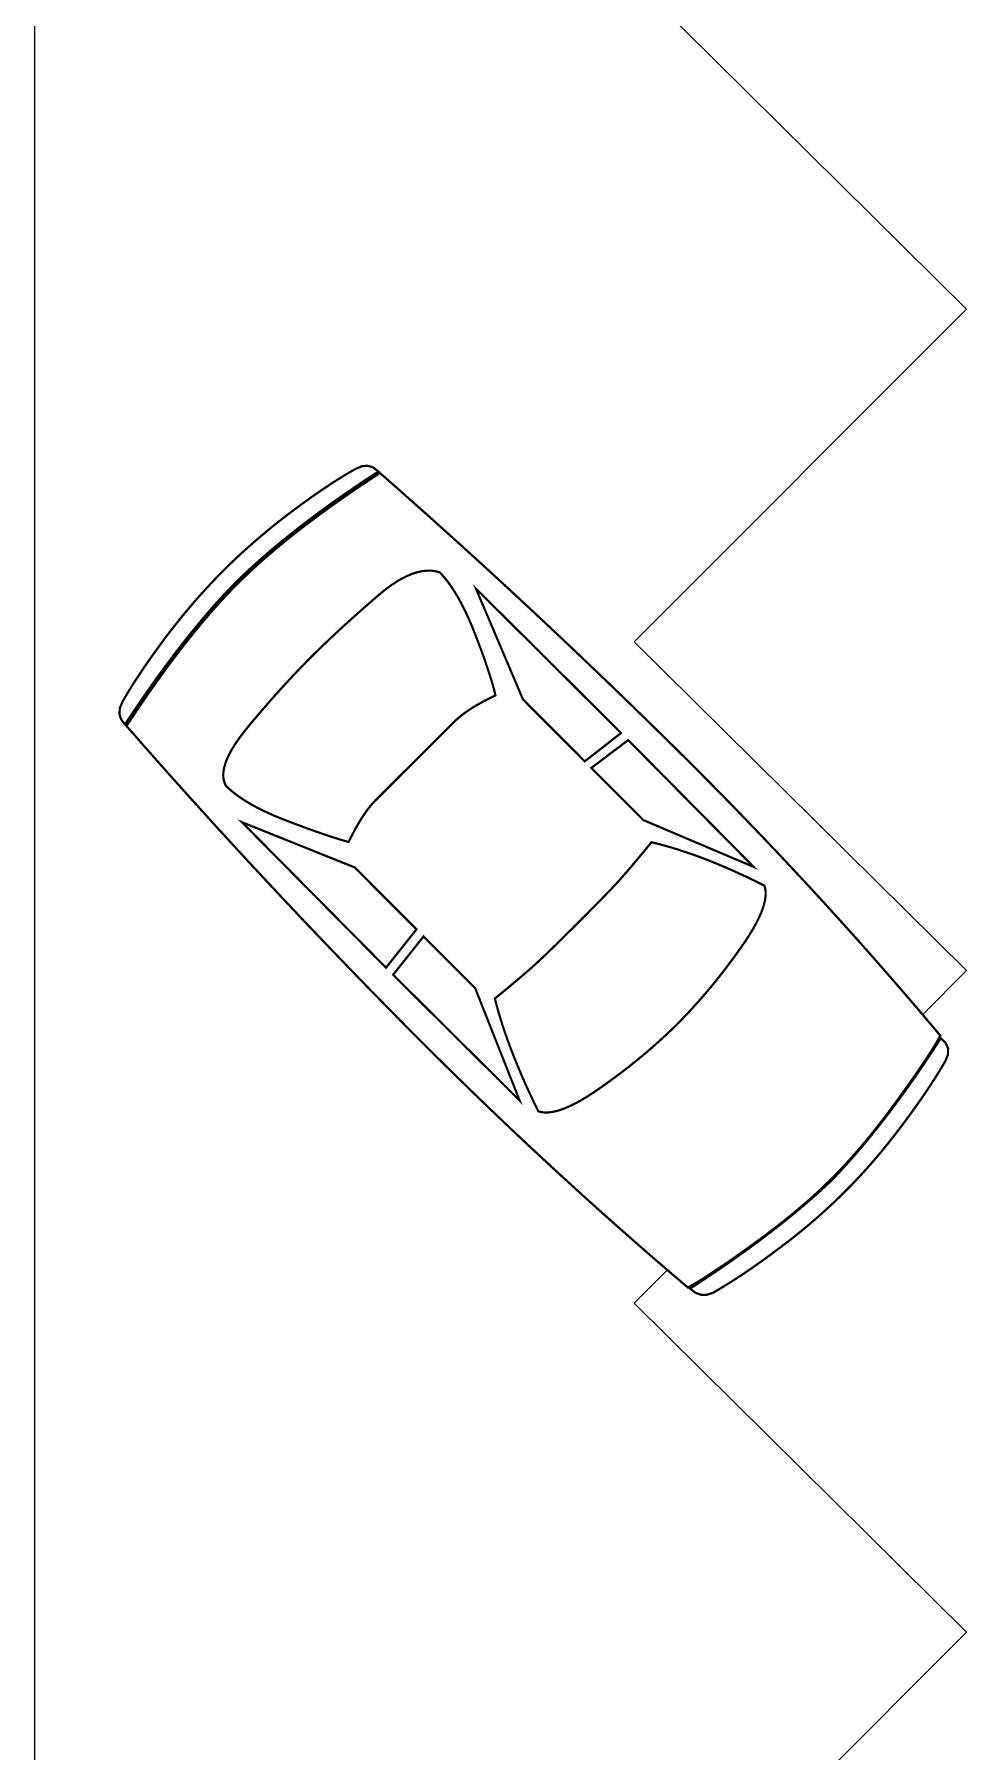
# Model space of a CAD drawing. Extents: x 346 to 515, y 162 to 297.
# Drawn here: x 364.22 to 368.92, y 212.23 to 220.88 of the extents above; entities that cross this region are included whole.
import ezdxf

# ---------------------------------------------------------------- set-up
doc = ezdxf.new("R2010")
doc.units = 0
doc.header["$LTSCALE"] = 35
for name, color, linetype in [('CAMADA_1', 7, 'CONTINUOUS'), ('LOCAÇÃO', 7, 'CONTINUOUS'), ('LPISO', 234, 'CONTINUOUS')]:
    doc.layers.add(name, color=color, linetype=linetype)

msp = doc.modelspace()

# ---------------------------------------------------------------- linework, layer by layer
at = {"layer": 'CAMADA_1', "color": 1, "linetype": 'Continuous', "const_width": 0.01109}
for points in [[(365.17547, 218.18176), (365.19358, 218.19968), (365.21191, 218.21749), (365.23046, 218.23519), (365.24922, 218.25279), (365.2682, 218.27029), (365.28739, 218.2877), (365.30681, 218.305), (365.32643, 218.32222), (365.34628, 218.33934), (365.36634, 218.35637), (365.38663, 218.37332), (365.40712, 218.39018), (365.42784, 218.40696), (365.44877, 218.42365), (365.46992, 218.44027), (365.49128, 218.45681), (365.51287, 218.47327), (365.53758, 218.49163), (365.56185, 218.50944), (365.58569, 218.52672), (365.6091, 218.54346), (365.63209, 218.55966), (365.65467, 218.57532), (365.67682, 218.59043), (365.69857, 218.605), (365.71992, 218.61903), (365.74086, 218.6325), (365.76141, 218.64543), (365.78157, 218.65781), (365.80134, 218.66963), (365.82073, 218.6809), (365.83974, 218.69161), (365.87081, 218.70498), (365.90007, 218.70724), (365.92769, 218.69839), (365.95383, 218.67844), (365.92976, 218.66272), (365.90593, 218.64701), (365.88233, 218.63132), (365.85896, 218.61565), (365.83583, 218.59998), (365.81293, 218.58434), (365.79026, 218.5687), (365.76784, 218.55309), (365.74565, 218.53749), (365.72369, 218.5219), (365.70197, 218.50632), (365.68049, 218.49076), (365.65924, 218.47521), (365.63823, 218.45968), (365.61746, 218.44415), (365.59693, 218.42864), (365.57663, 218.41314), (365.55657, 218.39766), (365.53675, 218.38219), (365.51716, 218.36672), (365.49782, 218.35127), (365.47871, 218.33583), (365.45984, 218.3204), (365.44121, 218.30499), (365.42282, 218.28958), (365.40467, 218.27418), (365.38676, 218.25879), (365.36909, 218.24341), (365.35166, 218.22805), (365.33447, 218.21269), (365.31752, 218.19734), (365.30082, 218.182), (365.28435, 218.16667), (365.26812, 218.15135), (365.25214, 218.13603), (365.2364, 218.12072), (365.2364, 218.12072), (365.2212, 218.10515), (365.20599, 218.08933), (365.19076, 218.07326), (365.17552, 218.05694), (365.16025, 218.04037), (365.14497, 218.02354), (365.12967, 218.00647), (365.11436, 217.98915), (365.09902, 217.97159), (365.08366, 217.95377), (365.06828, 217.9357), (365.05289, 217.91739), (365.03747, 217.89882), (365.02203, 217.88001), (365.00657, 217.86095), (364.99109, 217.84164), (364.97559, 217.82208), (364.96007, 217.80227), (364.94452, 217.78222), (364.92895, 217.76192), (364.91336, 217.74137), (364.89774, 217.72057), (364.8821, 217.69953), (364.86644, 217.67823), (364.85075, 217.65669), (364.83504, 217.63491), (364.8193, 217.61287), (364.80354, 217.59059), (364.78775, 217.56806), (364.77193, 217.54529), (364.75609, 217.52227), (364.74022, 217.499), (364.72433, 217.47549), (364.7084, 217.45173), (364.69245, 217.42772), (364.67647, 217.40347), (364.67647, 217.40347), (364.65671, 217.42978), (364.64821, 217.45772), (364.65083, 217.48728), (364.66439, 217.51846), (364.67546, 217.53778), (364.68705, 217.55742), (364.69914, 217.5774), (364.71174, 217.59772), (364.72485, 217.61839), (364.73845, 217.6394), (364.75256, 217.66076), (364.76717, 217.68248), (364.78228, 217.70457), (364.79789, 217.72702), (364.814, 217.74984), (364.83059, 217.77304), (364.84768, 217.79661), (364.86527, 217.82058), (364.88334, 217.84493), (364.8997, 217.86633), (364.91615, 217.88754), (364.9327, 217.90855), (364.94935, 217.92936), (364.96609, 217.94997), (364.98293, 217.97038), (364.99988, 217.99059), (365.01693, 218.01061), (365.03409, 218.03042), (365.05136, 218.05003), (365.06874, 218.06945), (365.08623, 218.08867), (365.10384, 218.10769), (365.12157, 218.1265), (365.13941, 218.14512), (365.15738, 218.16354), (365.17547, 218.18176)], [(365.24423, 218.11288), (365.25884, 218.12734), (365.27375, 218.14186), (365.28897, 218.15645), (365.30449, 218.17109), (365.32031, 218.18579), (365.33644, 218.20055), (365.35287, 218.21537), (365.36959, 218.23025), (365.38663, 218.2452), (365.40397, 218.26019), (365.42161, 218.27525), (365.43956, 218.29037), (365.45781, 218.30555), (365.47636, 218.32078), (365.49522, 218.33608), (365.51438, 218.35143), (365.53385, 218.36684), (365.55362, 218.38231), (365.57369, 218.39784), (365.59407, 218.41342), (365.61476, 218.42906), (365.63575, 218.44477), (365.65704, 218.46053), (365.67864, 218.47634), (365.70054, 218.49222), (365.72276, 218.50815), (365.74527, 218.52414), (365.76809, 218.54018), (365.79121, 218.55629), (365.81465, 218.57244), (365.83838, 218.58866), (365.86243, 218.60493), (365.88678, 218.62126), (365.91144, 218.63765), (365.9364, 218.65409), (365.96167, 218.67059), (365.96167, 218.67059), (365.97975, 218.65475), (365.99784, 218.63888), (366.01592, 218.62299), (366.03402, 218.60707), (366.05211, 218.59112), (366.0702, 218.57514), (366.0883, 218.55914), (366.1064, 218.54311), (366.12451, 218.52706), (366.14261, 218.51098), (366.16072, 218.49486), (366.17883, 218.47873), (366.19694, 218.46257), (366.21506, 218.44637), (366.23317, 218.43015), (366.25129, 218.41391), (366.26941, 218.39764), (366.28754, 218.38134), (366.30566, 218.36502), (366.32379, 218.34867), (366.34192, 218.33229), (366.36005, 218.31589), (366.37819, 218.29945), (366.39632, 218.283), (366.41446, 218.26651), (366.4326, 218.25), (366.45075, 218.23346), (366.46889, 218.2169), (366.48704, 218.20031), (366.50519, 218.18369), (366.52334, 218.16704), (366.54149, 218.15037), (366.55965, 218.13367), (366.57781, 218.11695), (366.59597, 218.1002), (366.61413, 218.08342), (366.6323, 218.06662), (366.65046, 218.04978), (366.66863, 218.03292), (366.6868, 218.01604), (366.70497, 217.99913), (366.72315, 217.98219), (366.74132, 217.96523), (366.7595, 217.94824), (366.77768, 217.93122), (366.79586, 217.91418), (366.81405, 217.89711), (366.83223, 217.88001), (366.85042, 217.86289), (366.86861, 217.84574), (366.8868, 217.82856), (366.905, 217.81136), (366.92319, 217.79413), (366.94139, 217.77688), (366.95959, 217.7596), (366.97779, 217.74229), (366.99599, 217.72496), (367.0142, 217.70759), (367.03241, 217.69021), (367.05062, 217.6728), (367.06882, 217.65535), (367.08704, 217.63789), (367.10525, 217.6204), (367.12347, 217.60288), (367.14169, 217.58533), (367.1599, 217.56776), (367.17813, 217.55016), (367.19635, 217.53254), (367.21457, 217.51489), (367.2328, 217.49721), (367.25103, 217.47951), (367.26926, 217.46178), (367.28749, 217.44403), (367.30572, 217.42625), (367.32396, 217.40844), (367.34219, 217.39061), (367.36043, 217.37274), (367.37867, 217.35486), (367.39691, 217.33695), (367.41516, 217.31901), (367.41516, 217.31901), (367.43294, 217.30149), (367.4507, 217.28396), (367.46844, 217.26641), (367.48614, 217.24885), (367.50382, 217.23127), (367.52148, 217.21368), (367.5391, 217.19608), (367.5567, 217.17846), (367.57428, 217.16083), (367.59183, 217.14318), (367.60935, 217.12552), (367.62684, 217.10785), (367.64431, 217.09016), (367.66175, 217.07246), (367.67917, 217.05474), (367.69656, 217.03701), (367.71393, 217.01926), (367.73126, 217.0015), (367.74857, 216.98373), (367.76586, 216.96594), (367.78312, 216.94814), (367.80035, 216.93033), (367.81756, 216.9125), (367.83474, 216.89466), (367.85189, 216.8768), (367.86902, 216.85892), (367.88612, 216.84104), (367.9032, 216.82314), (367.92024, 216.80522), (367.93727, 216.78729), (367.95426, 216.76935), (367.97123, 216.75139), (367.98818, 216.73342), (368.0051, 216.71543), (368.02199, 216.69743), (368.03886, 216.67942), (368.0557, 216.66139), (368.07251, 216.64334), (368.0893, 216.62529), (368.10606, 216.60721), (368.12279, 216.58913), (368.13951, 216.57103), (368.15619, 216.55291), (368.17285, 216.53478), (368.18948, 216.51664), (368.20608, 216.49848), (368.22266, 216.48031), (368.23922, 216.46212), (368.25574, 216.44392), (368.27224, 216.4257), (368.28872, 216.40747), (368.30517, 216.38923), (368.32159, 216.37097), (368.33799, 216.35269), (368.35436, 216.33441), (368.37071, 216.3161), (368.38703, 216.29778), (368.40332, 216.27945), (368.41959, 216.26111), (368.43583, 216.24275), (368.45205, 216.22437), (368.46824, 216.20598), (368.4844, 216.18757), (368.50054, 216.16916), (368.51666, 216.15072), (368.53274, 216.13227), (368.5488, 216.11381), (368.56484, 216.09533), (368.58085, 216.07684), (368.59683, 216.05833), (368.61279, 216.03981), (368.62872, 216.02127), (368.64463, 216.00272), (368.66051, 215.98416), (368.67636, 215.96558), (368.69219, 215.94698), (368.708, 215.92837), (368.72377, 215.90975), (368.73953, 215.89111), (368.75525, 215.87246), (368.77095, 215.85379), (368.78663, 215.8351), (368.78663, 215.8351), (368.77914, 215.82129), (368.77063, 215.80632), (368.7611, 215.7902), (368.75055, 215.77292), (368.739, 215.7545), (368.72644, 215.73493), (368.71287, 215.71422), (368.6983, 215.69236), (368.68274, 215.66938), (368.66618, 215.64526), (368.64863, 215.62001), (368.63008, 215.59363), (368.61055, 215.56614), (368.59004, 215.53752), (368.56855, 215.50778), (368.55195, 215.48509), (368.53537, 215.4627), (368.51881, 215.44064), (368.50227, 215.41888), (368.48575, 215.39744), (368.46924, 215.37632), (368.45273, 215.3555), (368.43624, 215.335), (368.41976, 215.31482), (368.40328, 215.29494), (368.38679, 215.27539), (368.37031, 215.25614), (368.35382, 215.23721), (368.33732, 215.21859), (368.32081, 215.20029), (368.30429, 215.1823), (368.28775, 215.16462), (368.2712, 215.14725), (368.25463, 215.1302), (368.23803, 215.11347), (368.22126, 215.0969), (368.20418, 215.08036), (368.18679, 215.06384), (368.16909, 215.04735), (368.15107, 215.03087), (368.13275, 215.0144), (368.11412, 214.99795), (368.09517, 214.98152), (368.07592, 214.96509), (368.05636, 214.94868), (368.0365, 214.93227), (368.01632, 214.91587), (367.99584, 214.89946), (367.97506, 214.88306), (367.95397, 214.86666), (367.93258, 214.85026), (367.91088, 214.83385), (367.88888, 214.81743), (367.86658, 214.801), (367.84398, 214.78457), (367.81437, 214.76329), (367.78584, 214.74297), (367.75842, 214.7236), (367.73208, 214.70518), (367.70683, 214.68771), (367.68268, 214.67119), (367.65962, 214.65562), (367.63766, 214.64101), (367.61679, 214.62735), (367.59701, 214.61464), (367.57832, 214.60288), (367.56072, 214.59207), (367.54422, 214.58221), (367.52881, 214.57331), (367.5145, 214.56535), (367.5145, 214.56535), (367.49591, 214.58113), (367.47733, 214.59693), (367.45877, 214.61275), (367.44022, 214.6286), (367.42169, 214.64447), (367.40317, 214.66037), (367.38466, 214.67629), (367.36617, 214.69224), (367.34769, 214.70821), (367.32923, 214.72421), (367.31077, 214.74023), (367.29234, 214.75628), (367.27391, 214.77235), (367.2555, 214.78845), (367.23711, 214.80457), (367.21873, 214.82071), (367.20036, 214.83688), (367.182, 214.85308), (367.16366, 214.8693), (367.14533, 214.88555), (367.12702, 214.90182), (367.10872, 214.91812), (367.09043, 214.93443), (367.07216, 214.95078), (367.0539, 214.96715), (367.03565, 214.98354), (367.01742, 214.99996), (366.9992, 215.01641), (366.981, 215.03288), (366.9628, 215.04937), (366.94463, 215.06589), (366.92646, 215.08244), (366.90831, 215.099), (366.89017, 215.1156), (366.87205, 215.13222), (366.85393, 215.14886), (366.83584, 215.16553), (366.81775, 215.18222), (366.79968, 215.19894), (366.78162, 215.21568), (366.76358, 215.23245), (366.74554, 215.24924), (366.72753, 215.26606), (366.70952, 215.2829), (366.69153, 215.29977), (366.67355, 215.31667), (366.65558, 215.33358), (366.63763, 215.35052), (366.61969, 215.36749), (366.60176, 215.38448), (366.58385, 215.4015), (366.56595, 215.41854), (366.54806, 215.4356), (366.53018, 215.45269), (366.51232, 215.46981), (366.49448, 215.48695), (366.47664, 215.50412), (366.45882, 215.52131), (366.44101, 215.53852), (366.42321, 215.55576), (366.40543, 215.57303), (366.38765, 215.59032), (366.3699, 215.60763), (366.35215, 215.62497), (366.33442, 215.64234), (366.3167, 215.65973), (366.29899, 215.67714), (366.2813, 215.69458), (366.26362, 215.71205), (366.24595, 215.72953), (366.22829, 215.74705), (366.21065, 215.76459), (366.19302, 215.78215), (366.1754, 215.79974), (366.15779, 215.81735), (366.1402, 215.83499), (366.12262, 215.85265), (366.10505, 215.87034), (366.0875, 215.88805), (366.06995, 215.90579), (366.05243, 215.92355), (366.03491, 215.94134), (366.03491, 215.94134), (366.01697, 215.95959), (365.99906, 215.97783), (365.98118, 215.99607), (365.96332, 216.01431), (365.94549, 216.03255), (365.92768, 216.05078), (365.9099, 216.06901), (365.89215, 216.08725), (365.87442, 216.10548), (365.85672, 216.12371), (365.83905, 216.14194), (365.8214, 216.16016), (365.80378, 216.17839), (365.78618, 216.19661), (365.76862, 216.21483), (365.75107, 216.23305), (365.73356, 216.25127), (365.71607, 216.26948), (365.6986, 216.2877), (365.68117, 216.30591), (365.66376, 216.32412), (365.64637, 216.34233), (365.62902, 216.36054), (365.61169, 216.37874), (365.59438, 216.39695), (365.57711, 216.41515), (365.55986, 216.43335), (365.54264, 216.45155), (365.52544, 216.46975), (365.50827, 216.48794), (365.49113, 216.50614), (365.47401, 216.52433), (365.45692, 216.54252), (365.43986, 216.56071), (365.42282, 216.5789), (365.40581, 216.59708), (365.38883, 216.61527), (365.37187, 216.63345), (365.35494, 216.65163), (365.33804, 216.66981), (365.32117, 216.68799), (365.30432, 216.70617), (365.2875, 216.72434), (365.27071, 216.74251), (365.25394, 216.76068), (365.2372, 216.77885), (365.22049, 216.79702), (365.2038, 216.81519), (365.18715, 216.83335), (365.17051, 216.85151), (365.15391, 216.86967), (365.13733, 216.88783), (365.12078, 216.90599), (365.10426, 216.92415), (365.08777, 216.9423), (365.0713, 216.96045), (365.05486, 216.9786), (365.03845, 216.99675), (365.02206, 217.0149), (365.0057, 217.03305), (364.98937, 217.05119), (364.97307, 217.06934), (364.95679, 217.08747), (364.94054, 217.10562), (364.92432, 217.12375), (364.90813, 217.14189), (364.89196, 217.16002), (364.87582, 217.17816), (364.85971, 217.19629), (364.84362, 217.21442), (364.82757, 217.23255), (364.81154, 217.25067), (364.79554, 217.2688), (364.77957, 217.28692), (364.76362, 217.30504), (364.7477, 217.32316), (364.73181, 217.34128), (364.71595, 217.35939), (364.70011, 217.37751), (364.68431, 217.39562), (364.68431, 217.39562), (364.70099, 217.421), (364.71762, 217.44607), (364.73418, 217.47082), (364.75067, 217.49525), (364.7671, 217.51938), (364.78346, 217.54319), (364.79976, 217.56669), (364.81599, 217.58987), (364.83216, 217.61274), (364.84827, 217.6353), (364.86431, 217.65754), (364.88028, 217.67948), (364.89619, 217.7011), (364.91204, 217.72241), (364.92782, 217.74341), (364.94353, 217.7641), (364.95918, 217.78448), (364.97477, 217.80455), (364.99029, 217.8243), (365.00575, 217.84375), (365.02114, 217.86288), (365.03646, 217.88171), (365.05173, 217.90023), (365.06692, 217.91843), (365.08205, 217.93633), (365.09712, 217.95392), (365.11212, 217.9712), (365.12706, 217.98817), (365.14194, 218.00484), (365.15674, 218.02119), (365.17148, 218.03725), (365.18616, 218.05298), (365.20078, 218.06842), (365.21533, 218.08354), (365.22981, 218.09837), (365.24423, 218.11288)], [(365.6141, 217.74231), (365.59832, 217.72646), (365.58235, 217.71024), (365.56621, 217.69364), (365.54989, 217.67666), (365.53338, 217.6593), (365.5167, 217.64155), (365.49983, 217.62342), (365.48278, 217.6049), (365.46554, 217.58598), (365.44812, 217.56667), (365.4305, 217.54697), (365.41271, 217.52686), (365.39472, 217.50635), (365.37654, 217.48543), (365.35818, 217.4641), (365.33962, 217.44237), (365.32087, 217.42021), (365.30193, 217.39765), (365.27706, 217.36693), (365.25481, 217.33745), (365.23518, 217.3092), (365.21817, 217.28219), (365.2038, 217.25641), (365.19208, 217.23186), (365.18301, 217.20855), (365.17661, 217.18648), (365.17288, 217.16563), (365.17184, 217.14603), (365.17349, 217.12766), (365.17784, 217.11052), (365.18491, 217.09461), (365.18491, 217.09461), (365.19963, 217.08058), (365.21569, 217.06664), (365.23307, 217.05281), (365.25179, 217.03911), (365.27183, 217.02553), (365.2932, 217.01209), (365.31591, 216.99881), (365.33994, 216.98567), (365.36531, 216.97271), (365.392, 216.95993), (365.42003, 216.94733), (365.44938, 216.93493), (365.48006, 216.92273), (365.51093, 216.9109), (365.54083, 216.8996), (365.56976, 216.88884), (365.59771, 216.87861), (365.62468, 216.86891), (365.65065, 216.85975), (365.67561, 216.85113), (365.69957, 216.84306), (365.72252, 216.83553), (365.74444, 216.82855), (365.76533, 216.82212), (365.78519, 216.81625), (365.804, 216.81093), (365.804, 216.81093), (365.81939, 216.84215), (365.83471, 216.87138), (365.84997, 216.89864), (365.86515, 216.92394), (365.88028, 216.9473), (365.89533, 216.96874), (365.91032, 216.98826), (365.92524, 217.00587), (365.9401, 217.0216), (365.95407, 217.03555), (365.9693, 217.05075), (365.98579, 217.06721), (366.00356, 217.08495), (366.02261, 217.10396), (366.04293, 217.12424), (366.06454, 217.14581), (366.08745, 217.16868), (366.11164, 217.19283), (366.13715, 217.21828), (366.16244, 217.24353), (366.18653, 217.26757), (366.2094, 217.2904), (366.23105, 217.31201), (366.25148, 217.3324), (366.27068, 217.35157), (366.28864, 217.3695), (366.30537, 217.38619), (366.32085, 217.40164), (366.33508, 217.41585), (366.33508, 217.41585), (366.35084, 217.43067), (366.36847, 217.44554), (366.38797, 217.46045), (366.40934, 217.47538), (366.43258, 217.49031), (366.4577, 217.50523), (366.48468, 217.52014), (366.51354, 217.535), (366.54426, 217.54981), (366.53954, 217.56919), (366.53417, 217.58952), (366.52816, 217.61081), (366.52153, 217.63305), (366.51428, 217.65624), (366.50642, 217.68038), (366.49795, 217.70547), (366.48888, 217.7315), (366.47922, 217.75847), (366.46898, 217.78637), (366.45816, 217.81521), (366.44677, 217.84499), (366.43482, 217.8757), (366.42232, 217.90605), (366.4097, 217.93515), (366.39695, 217.963), (366.38408, 217.98957), (366.37108, 218.01488), (366.35795, 218.0389), (366.34471, 218.06163), (366.33134, 218.08306), (366.31784, 218.10316), (366.30422, 218.12195), (366.29047, 218.13941), (366.2766, 218.15553), (366.2626, 218.17029), (366.24401, 218.17523), (366.2248, 218.17806), (366.20497, 218.17878), (366.18453, 218.1774), (366.16347, 218.17392), (366.14181, 218.16832), (366.11952, 218.16062), (366.09661, 218.15082), (366.07309, 218.13891), (366.04896, 218.12489), (366.02422, 218.10877), (365.99885, 218.09054), (365.97287, 218.0702), (365.94628, 218.04776), (365.94628, 218.04776), (365.92413, 218.02864), (365.90231, 218.00966), (365.88082, 217.99083), (365.85965, 217.97214), (365.83881, 217.9536), (365.81829, 217.9352), (365.7981, 217.91694), (365.77823, 217.89883), (365.75869, 217.88086), (365.73948, 217.86303), (365.72059, 217.84536), (365.70203, 217.82782), (365.68379, 217.81043), (365.66588, 217.79319), (365.64829, 217.77609), (365.63103, 217.75913), (365.6141, 217.74231)], [(366.68275, 217.52963), (366.99432, 217.21748), (367.17738, 217.36018), (366.44546, 218.08824), (366.68275, 217.52963)], [(367.84576, 216.68532), (367.21306, 217.32443), (367.02738, 217.18435), (367.29021, 216.92103), (367.84576, 216.68532)], [(365.26575, 216.91074), (365.99244, 216.17745), (366.14594, 216.37069), (365.83437, 216.68285), (365.26575, 216.91074)], [(366.95522, 216.39868), (366.92775, 216.37132), (366.90184, 216.34562), (366.87748, 216.32156), (366.85466, 216.29915), (366.83337, 216.27837), (366.81359, 216.2592), (366.79532, 216.24164), (366.77855, 216.22569), (366.76326, 216.21132), (366.74945, 216.19853), (366.73559, 216.18594), (366.72016, 216.17222), (366.70318, 216.15735), (366.68465, 216.14136), (366.66456, 216.12423), (366.64293, 216.10599), (366.61976, 216.08663), (366.59507, 216.06615), (366.56884, 216.04457), (366.54109, 216.02189), (366.54657, 216.00055), (366.55236, 215.97903), (366.55847, 215.95731), (366.5649, 215.93539), (366.57164, 215.91328), (366.5787, 215.89096), (366.58608, 215.86845), (366.59378, 215.84574), (366.60179, 215.82283), (366.61012, 215.79971), (366.61877, 215.77638), (366.62774, 215.75285), (366.63702, 215.7291), (366.64662, 215.70515), (366.65654, 215.68098), (366.66677, 215.65661), (366.67733, 215.63201), (366.6882, 215.6072), (366.69938, 215.58217), (366.71089, 215.55693), (366.72271, 215.53146), (366.73485, 215.50577), (366.74731, 215.47985), (366.76008, 215.45371), (366.77568, 215.44957), (366.79273, 215.44763), (366.81124, 215.44791), (366.83121, 215.45041), (366.85263, 215.45514), (366.87551, 215.46212), (366.89984, 215.47134), (366.92563, 215.48283), (366.95287, 215.49659), (366.98157, 215.51262), (367.01173, 215.53095), (367.04334, 215.55158), (367.07641, 215.57451), (367.09938, 215.59075), (367.12204, 215.60707), (367.1444, 215.62345), (367.16645, 215.6399), (367.1882, 215.65641), (367.20964, 215.67298), (367.23077, 215.68961), (367.25159, 215.7063), (367.2721, 215.72305), (367.2923, 215.73984), (367.31219, 215.75669), (367.33177, 215.77358), (367.35103, 215.79052), (367.36998, 215.8075), (367.38861, 215.82452), (367.40693, 215.84158), (367.42494, 215.85868), (367.44262, 215.87581), (367.45999, 215.89297), (367.45999, 215.89297), (367.47744, 215.91056), (367.49481, 215.92842), (367.51212, 215.94657), (367.52936, 215.965), (367.54653, 215.98371), (367.56362, 216.00271), (367.58066, 216.022), (367.59762, 216.04158), (367.61452, 216.06145), (367.63135, 216.08162), (367.64812, 216.10209), (367.66483, 216.12286), (367.68147, 216.14393), (367.69805, 216.16531), (367.71457, 216.18699), (367.73103, 216.20898), (367.74743, 216.23128), (367.76377, 216.2539), (367.78005, 216.27683), (367.78005, 216.27683), (367.80286, 216.30967), (367.82338, 216.34109), (367.84162, 216.37106), (367.85759, 216.39961), (367.87128, 216.42672), (367.88272, 216.45238), (367.89189, 216.4766), (367.8988, 216.49936), (367.90346, 216.52066), (367.90588, 216.5405), (367.90605, 216.55887), (367.90399, 216.57577), (367.89969, 216.59119), (367.87315, 216.60442), (367.84686, 216.6173), (367.82083, 216.62981), (367.79504, 216.64196), (367.76951, 216.65374), (367.74422, 216.66517), (367.71918, 216.67624), (367.69439, 216.68694), (367.66984, 216.69729), (367.64553, 216.70727), (367.62146, 216.7169), (367.59764, 216.72616), (367.57406, 216.73507), (367.55071, 216.74362), (367.52761, 216.75181), (367.50474, 216.75965), (367.48211, 216.76712), (367.45971, 216.77424), (367.43755, 216.78101), (367.41561, 216.78742), (367.39391, 216.79347), (367.37244, 216.79917), (367.3512, 216.80451), (367.33018, 216.8095), (367.30583, 216.77965), (367.28277, 216.75161), (367.26103, 216.72539), (367.24059, 216.70099), (367.22148, 216.67844), (367.2037, 216.65772), (367.18725, 216.63886), (367.17214, 216.62184), (367.15838, 216.60669), (367.14552, 216.59286), (367.13098, 216.57746), (367.11478, 216.5605), (367.09692, 216.54199), (367.0774, 216.52194), (367.05624, 216.50035), (367.03343, 216.47722), (367.00899, 216.45257), (366.98292, 216.42638), (366.95522, 216.39868)], [(366.44184, 216.07425), (366.18162, 216.33495), (366.02812, 216.14171), (366.66605, 215.50781), (366.44184, 216.07425)], [(368.24238, 215.10911), (368.25784, 215.12539), (368.2733, 215.14188), (368.28874, 215.15857), (368.30416, 215.17548), (368.31957, 215.19259), (368.33496, 215.2099), (368.35033, 215.22743), (368.36569, 215.24516), (368.38103, 215.26309), (368.39636, 215.28122), (368.41167, 215.29956), (368.42696, 215.3181), (368.44224, 215.33684), (368.4575, 215.35579), (368.47275, 215.37493), (368.48798, 215.39428), (368.50319, 215.41382), (368.51839, 215.43356), (368.53357, 215.4535), (368.54874, 215.47364), (368.56389, 215.49396), (368.57902, 215.51449), (368.59414, 215.53521), (368.60925, 215.55613), (368.62433, 215.57724), (368.6394, 215.59854), (368.65446, 215.62004), (368.6695, 215.64173), (368.68452, 215.6636), (368.69952, 215.68567), (368.71452, 215.70793), (368.72949, 215.73038), (368.74445, 215.75301), (368.75939, 215.77583), (368.77432, 215.79884), (368.78923, 215.82204), (368.78923, 215.82204), (368.81371, 215.79781), (368.82577, 215.77082), (368.82542, 215.74091), (368.81265, 215.7079), (368.80142, 215.68874), (368.78973, 215.66921), (368.77756, 215.64931), (368.76492, 215.62905), (368.7518, 215.60843), (368.7382, 215.58745), (368.72412, 215.56613), (368.70955, 215.54445), (368.6945, 215.52242), (368.67895, 215.50006), (368.6629, 215.47735), (368.64636, 215.45431), (368.62931, 215.43093), (368.61176, 215.40722), (368.5937, 215.38318), (368.57763, 215.36177), (368.56143, 215.34057), (368.54511, 215.31956), (368.52867, 215.29875), (368.5121, 215.27816), (368.49541, 215.25776), (368.47861, 215.23757), (368.46168, 215.21758), (368.44464, 215.19781), (368.42748, 215.17824), (368.4102, 215.15888), (368.39281, 215.13974), (368.37531, 215.1208), (368.35769, 215.10208), (368.33996, 215.08357), (368.32212, 215.06528), (368.30417, 215.0472), (368.28593, 215.02915), (368.2675, 215.01124), (368.24889, 214.99347), (368.23008, 214.97584), (368.21109, 214.95836), (368.19191, 214.94099), (368.17253, 214.92377), (368.15296, 214.90667), (368.13319, 214.88971), (368.11322, 214.87286), (368.09305, 214.85614), (368.07267, 214.83955), (368.05209, 214.82307), (368.0313, 214.80671), (368.0103, 214.79046), (367.98909, 214.77433), (367.96766, 214.75831), (367.94359, 214.7403), (367.91984, 214.72279), (367.89643, 214.70578), (367.87336, 214.68929), (367.85062, 214.67328), (367.82823, 214.65777), (367.80617, 214.64276), (367.78447, 214.62823), (367.76312, 214.61419), (367.74211, 214.60063), (367.72147, 214.58755), (367.70119, 214.57495), (367.68127, 214.56282), (367.66171, 214.55116), (367.64253, 214.53997), (367.61116, 214.52892), (367.58111, 214.52848), (367.55237, 214.53883), (367.52495, 214.56012), (367.54867, 214.57548), (367.57217, 214.59083), (367.59546, 214.60617), (367.61853, 214.6215), (367.6414, 214.63682), (367.66404, 214.65212), (367.68647, 214.66742), (367.70869, 214.68271), (367.73068, 214.698), (367.75247, 214.71327), (367.77404, 214.72854), (367.79539, 214.7438), (367.81652, 214.75905), (367.83744, 214.7743), (367.85815, 214.78954), (367.87863, 214.80478), (367.8989, 214.82001), (367.91895, 214.83523), (367.93878, 214.85046), (367.95839, 214.86568), (367.97779, 214.8809), (367.99696, 214.89611), (368.01592, 214.91132), (368.03466, 214.92653), (368.05318, 214.94174), (368.07148, 214.95695), (368.08956, 214.97216), (368.10742, 214.98737), (368.12507, 215.00258), (368.14249, 215.01779), (368.15969, 215.03301), (368.17667, 215.04822), (368.19343, 215.06344), (368.20997, 215.07866), (368.22628, 215.09388), (368.24238, 215.10911)]]:
    msp.add_lwpolyline(points, dxfattribs=at)
at = {"layer": 'LOCAÇÃO'}
for p, q in [((367.24391, 221.1541), (368.91942, 219.49608)), ((368.91942, 219.49608), (367.24393, 217.82057)), ((367.24393, 217.82057), (368.91944, 216.16255)), ((368.91944, 216.16255), (368.69756, 215.94067)), ((367.41076, 214.65385), (367.24395, 214.48704)), ((367.24395, 214.48704), (368.91946, 212.82902)), ((368.91946, 212.82902), (367.24396, 211.15351))]:
    msp.add_line(p, q, dxfattribs=at)
at = {"layer": 'LPISO'}
msp.add_line((364.21957, 254.16041), (364.21957, 192.95191), dxfattribs=at)

doc.saveas('drawing.dxf')
